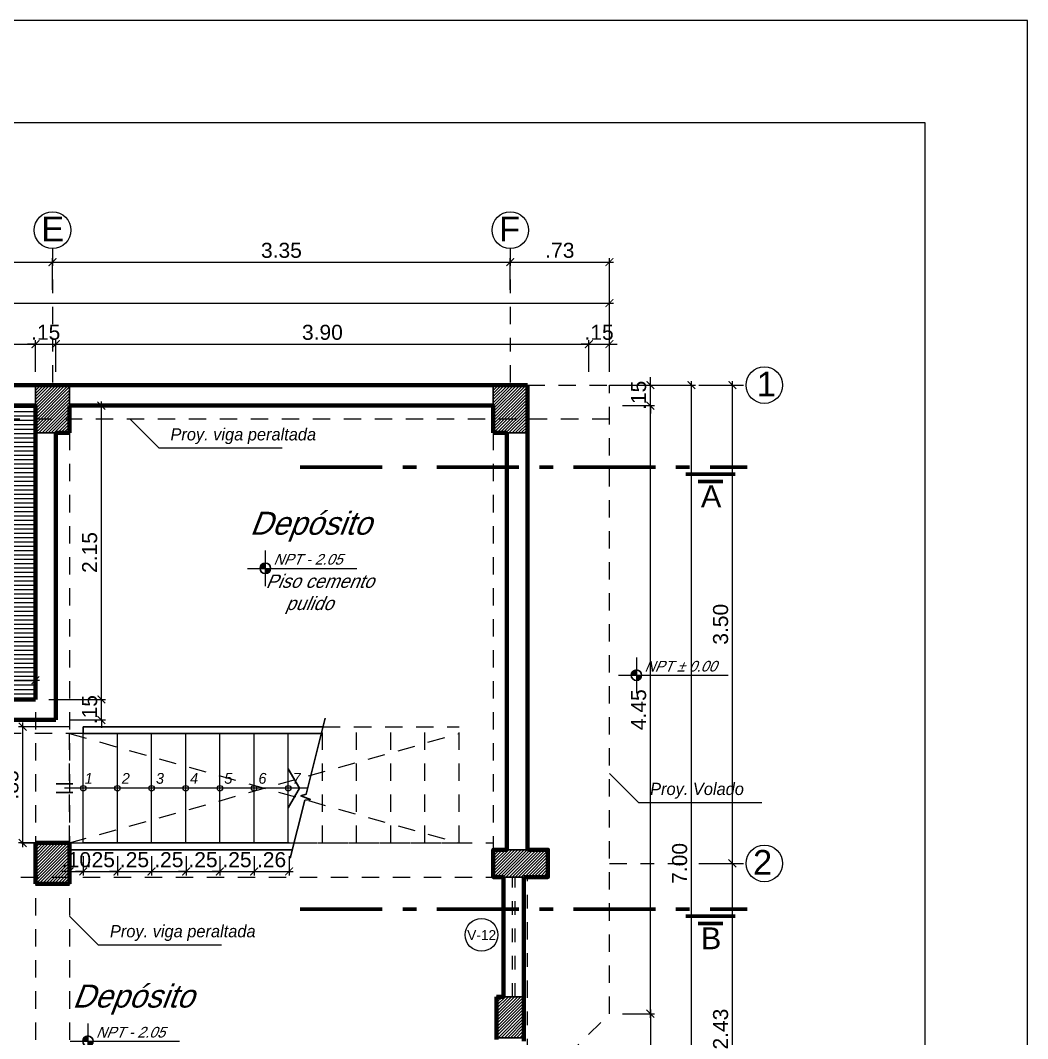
# Model space of a CAD drawing. Header units: millimetres. Extents: x 3790 to 7711, y 1449 to 3132.
# Drawn here: x 3888.19 to 3895.56, y 1483.18 to 1490.63 of the extents above; entities that cross this region are included whole.
import ezdxf

# ---------------------------------------------------------------- set-up
doc = ezdxf.new("R2010")
doc.units = ezdxf.units.MM
doc.header["$PDMODE"] = 3
for name, pattern in [('ACAD_ISO10W100', [18.5, 12, -3, 0.5, -3]), ('DASHDOTX2', [50.8, 25.4, -12.7, 0, -12.7]), ('HIDDEN', [9.525, 6.35, -3.175])]:
    doc.linetypes.add(name, pattern=pattern)
for name, color, linetype, lineweight in [('cotas', 7, 'Continuous', 5), ('EJES', 20, 'DASHDOTX2', 9), ('LINEA-DE-CORTE', 6, 'ACAD_ISO10W100', 60), ('PERSONA', 7, 'Continuous', 9), ('pluma 1', 1, 'Continuous', 9), ('pluma 2', 2, 'Continuous', 20), ('pluma 2.5', 30, 'Continuous', 25), ('pluma 3', 251, 'Continuous', 30), ('pluma 8', 98, 'Continuous', 80), ('proyecciones', 32, 'HIDDEN', 9), ('TEXTO', 7, 'Continuous', 9), ('TEXTURAS', 35, 'Continuous', 5)]:
    doc.layers.add(name, color=color, linetype=linetype, lineweight=lineweight)
doc.styles.add('nombreambiente', font='stylu.ttf', dxfattribs={"oblique": 20})
doc.styles.get("Standard").update_dxf_attribs({"font": 'arial.ttf'})
doc.styles.add('TIMES', font='arial.ttf', dxfattribs={"height": 0.11})
doc.dimstyles.new('julio', dxfattribs={"dimtxt": 0.11, "dimasz": 0.057, "dimexe": 0.03, "dimexo": 0.097, "dimgap": 0.0295, "dimtad": 1, "dimzin": 4, "dimdsep": 46, "dimtxsty": 'TIMES', "dimblk": 'ARCHTICK', "dimcen": 0, "dimdle": 0.03, "dimclrd": 256, "dimclre": 256, "dimclrt": 256, "dimadec": 0, "dimazin": 0, "dimtfac": 1, "dimtix": 1, "dimtmove": 2, "dimatfit": 2, "dimldrblk": 'ARCHTICK', "dimfxl": 1, "dimtolj": 1, "dimtzin": 0, "dimlwd": 5, "dimlwe": 5, "dimarcsym": 0})
pattern_1 = [(45, (34.439096, -57.590765), (-0.01122532015, 0.01122532015), [])]

# ---------------------------------------------------------------- blocks, each defined once
blk = doc.blocks.new('iiuyu')
at = {"layer": 'pluma 1', "ltscale": 0.3}
h = blk.add_hatch(color=256, dxfattribs=at)
h.paths.add_polyline_path([(1118.6362, 393.0279, 0.414214), (1118.5977, 392.9893), (1118.6362, 392.9893)])
h.paths.add_polyline_path([(1118.6747, 392.9893), (1118.6362, 392.9893), (1118.6362, 392.9508, 0.414214)])
for p, q in [((1118.6362, 393.1195), (1118.6362, 392.8592)), ((1118.506, 392.9893), (1119.307, 392.9893))]:
    blk.add_line(p, q, dxfattribs=at)
blk.add_circle((1118.6362, 392.9893), 0.0385, dxfattribs=at)
for start, end in [(0, 180), (180, 0)]:
    blk.add_arc((1118.6362, 392.9893), 0.0385, start, end, dxfattribs=at)
blk = doc.blocks.new('_ArchTick')
at = {"color": 0, "linetype": 'ByBlock', "lineweight": 40, "const_width": 0.15}
blk.add_lwpolyline([(-0.5, -0.5), (0.5, 0.5)], dxfattribs=at)
blk = doc.blocks.new('*D225')
at = {"layer": 'cotas', "lineweight": 5, "transparency": 16777216}
for p, q in [((3877.4726, 1488.5592), (3892.5326, 1488.5592)), ((3877.5026, 1488.0562), (3877.5026, 1488.5892)), ((3892.5026, 1488.0562), (3892.5026, 1488.5892))]:
    blk.add_line(p, q, dxfattribs=at)
at = {"layer": 'Defpoints', "color": 0, "transparency": 16777216}
for p in [(3892.5026, 1488.5592), (3877.5026, 1487.9592), (3892.5026, 1487.9592)]:
    blk.add_point(p, dxfattribs=at)
at = {"layer": 'cotas', "lineweight": 5, "transparency": 16777216, "xscale": 0.057, "yscale": 0.057, "zscale": 0.057, "rotation": 180}
blk.add_blockref('_ArchTick', (3877.5026, 1488.5592), dxfattribs=at)
at = {"layer": 'cotas', "lineweight": 5, "transparency": 16777216, "xscale": 0.057, "yscale": 0.057, "zscale": 0.057}
blk.add_blockref('_ArchTick', (3892.5026, 1488.5592), dxfattribs=at)
at = {"layer": 'cotas', "transparency": 16777216, "insert": (3885.0026, 1488.6449), "char_height": 0.11, "attachment_point": 5, "style": 'TIMES'}
blk.add_mtext('\\A1;15.00', dxfattribs=at)
blk = doc.blocks.new('*D150')
at = {"layer": 'cotas', "lineweight": 5, "transparency": 16777216}
for p, q in [((3886.3976, 1488.8592), (3888.4576, 1488.8592)), ((3886.4276, 1488.6562), (3886.4276, 1488.8892)), ((3888.4276, 1488.6562), (3888.4276, 1488.8892))]:
    blk.add_line(p, q, dxfattribs=at)
at = {"layer": 'Defpoints', "color": 0, "transparency": 16777216}
for p in [(3888.4276, 1488.8592), (3886.4276, 1488.5592), (3888.4276, 1488.5592)]:
    blk.add_point(p, dxfattribs=at)
at = {"layer": 'cotas', "lineweight": 5, "transparency": 16777216, "xscale": 0.057, "yscale": 0.057, "zscale": 0.057, "rotation": 180}
blk.add_blockref('_ArchTick', (3886.4276, 1488.8592), dxfattribs=at)
at = {"layer": 'cotas', "lineweight": 5, "transparency": 16777216, "xscale": 0.057, "yscale": 0.057, "zscale": 0.057}
blk.add_blockref('_ArchTick', (3888.4276, 1488.8592), dxfattribs=at)
at = {"layer": 'cotas', "transparency": 16777216, "insert": (3887.3078, 1488.95), "char_height": 0.11, "attachment_point": 5, "style": 'TIMES'}
blk.add_mtext('\\A1;2.00', dxfattribs=at)
blk = doc.blocks.new('*D151')
at = {"layer": 'cotas', "lineweight": 5, "transparency": 16777216}
for p, q in [((3888.3976, 1488.8592), (3891.8076, 1488.8592)), ((3888.4276, 1488.6562), (3888.4276, 1488.8892)), ((3891.7776, 1488.6562), (3891.7776, 1488.8892))]:
    blk.add_line(p, q, dxfattribs=at)
at = {"layer": 'Defpoints', "color": 0, "transparency": 16777216}
for p in [(3891.7776, 1488.8592), (3888.4276, 1488.5592), (3891.7776, 1488.5592)]:
    blk.add_point(p, dxfattribs=at)
at = {"layer": 'cotas', "lineweight": 5, "transparency": 16777216, "xscale": 0.057, "yscale": 0.057, "zscale": 0.057, "rotation": 180}
blk.add_blockref('_ArchTick', (3888.4276, 1488.8592), dxfattribs=at)
at = {"layer": 'cotas', "lineweight": 5, "transparency": 16777216, "xscale": 0.057, "yscale": 0.057, "zscale": 0.057}
blk.add_blockref('_ArchTick', (3891.7776, 1488.8592), dxfattribs=at)
at = {"layer": 'cotas', "transparency": 16777216, "insert": (3890.1026, 1488.9449), "char_height": 0.11, "attachment_point": 5, "style": 'TIMES'}
blk.add_mtext('\\A1;3.35', dxfattribs=at)
blk = doc.blocks.new('*D152')
at = {"layer": 'cotas', "lineweight": 5, "transparency": 16777216}
for p, q in [((3891.7476, 1488.8592), (3892.5326, 1488.8592)), ((3891.7776, 1488.6562), (3891.7776, 1488.8892)), ((3892.5026, 1488.0562), (3892.5026, 1488.8892))]:
    blk.add_line(p, q, dxfattribs=at)
at = {"layer": 'Defpoints', "color": 0, "transparency": 16777216}
for p in [(3892.5026, 1488.8592), (3891.7776, 1488.5592), (3892.5026, 1487.9592)]:
    blk.add_point(p, dxfattribs=at)
at = {"layer": 'cotas', "lineweight": 5, "transparency": 16777216, "xscale": 0.057, "yscale": 0.057, "zscale": 0.057, "rotation": 180}
blk.add_blockref('_ArchTick', (3891.7776, 1488.8592), dxfattribs=at)
at = {"layer": 'cotas', "lineweight": 5, "transparency": 16777216, "xscale": 0.057, "yscale": 0.057, "zscale": 0.057}
blk.add_blockref('_ArchTick', (3892.5026, 1488.8592), dxfattribs=at)
at = {"layer": 'cotas', "transparency": 16777216, "insert": (3892.1401, 1488.9449), "char_height": 0.11, "attachment_point": 5, "style": 'TIMES'}
blk.add_mtext('\\A1;.73', dxfattribs=at)
blk = doc.blocks.new('*D157')
at = {"layer": 'cotas', "lineweight": 5, "transparency": 16777216}
for p, q in [((3883.9226, 1488.2592), (3888.3326, 1488.2592)), ((3883.9526, 1488.0562), (3883.9526, 1488.2892)), ((3888.3026, 1488.0562), (3888.3026, 1488.2892))]:
    blk.add_line(p, q, dxfattribs=at)
at = {"layer": 'Defpoints', "color": 0, "transparency": 16777216}
for p in [(3888.3026, 1488.2592), (3883.9526, 1487.9592), (3888.3026, 1487.9592)]:
    blk.add_point(p, dxfattribs=at)
at = {"layer": 'cotas', "lineweight": 5, "transparency": 16777216, "xscale": 0.057, "yscale": 0.057, "zscale": 0.057, "rotation": 180}
blk.add_blockref('_ArchTick', (3883.9526, 1488.2592), dxfattribs=at)
at = {"layer": 'cotas', "lineweight": 5, "transparency": 16777216, "xscale": 0.057, "yscale": 0.057, "zscale": 0.057}
blk.add_blockref('_ArchTick', (3888.3026, 1488.2592), dxfattribs=at)
at = {"layer": 'cotas', "transparency": 16777216, "insert": (3886.1276, 1488.3449), "char_height": 0.11, "attachment_point": 5, "style": 'TIMES'}
blk.add_mtext('\\A1;4.35', dxfattribs=at)
blk = doc.blocks.new('*D158')
at = {"layer": 'cotas', "lineweight": 5, "transparency": 16777216}
for p, q in [((3888.3026, 1488.2592), (3888.2456, 1488.2592)), ((3888.3026, 1488.0562), (3888.3026, 1488.2892)), ((3888.3026, 1488.2592), (3888.4526, 1488.2592)), ((3888.4526, 1488.0562), (3888.4526, 1488.2892)), ((3888.4526, 1488.2592), (3888.5096, 1488.2592))]:
    blk.add_line(p, q, dxfattribs=at)
at = {"layer": 'Defpoints', "color": 0, "transparency": 16777216}
for p in [(3888.4526, 1488.2592), (3888.3026, 1487.9592), (3888.4526, 1487.9592)]:
    blk.add_point(p, dxfattribs=at)
at = {"layer": 'cotas', "lineweight": 5, "transparency": 16777216, "xscale": 0.057, "yscale": 0.057, "zscale": 0.057}
blk.add_blockref('_ArchTick', (3888.3026, 1488.2592), dxfattribs=at)
at = {"layer": 'cotas', "lineweight": 5, "transparency": 16777216, "xscale": 0.057, "yscale": 0.057, "zscale": 0.057, "rotation": 180}
blk.add_blockref('_ArchTick', (3888.4526, 1488.2592), dxfattribs=at)
at = {"layer": 'cotas', "transparency": 16777216, "insert": (3888.3776, 1488.3449), "char_height": 0.11, "attachment_point": 5, "style": 'TIMES'}
blk.add_mtext('\\A1;.15', dxfattribs=at)
blk = doc.blocks.new('*D159')
at = {"layer": 'cotas', "lineweight": 5, "transparency": 16777216}
for p, q in [((3888.4226, 1488.2592), (3892.3826, 1488.2592)), ((3888.4526, 1488.0562), (3888.4526, 1488.2892)), ((3892.3526, 1488.0562), (3892.3526, 1488.2892))]:
    blk.add_line(p, q, dxfattribs=at)
at = {"layer": 'Defpoints', "color": 0, "transparency": 16777216}
for p in [(3892.3526, 1488.2592), (3888.4526, 1487.9592), (3892.3526, 1487.9592)]:
    blk.add_point(p, dxfattribs=at)
at = {"layer": 'cotas', "lineweight": 5, "transparency": 16777216, "xscale": 0.057, "yscale": 0.057, "zscale": 0.057, "rotation": 180}
blk.add_blockref('_ArchTick', (3888.4526, 1488.2592), dxfattribs=at)
at = {"layer": 'cotas', "lineweight": 5, "transparency": 16777216, "xscale": 0.057, "yscale": 0.057, "zscale": 0.057}
blk.add_blockref('_ArchTick', (3892.3526, 1488.2592), dxfattribs=at)
at = {"layer": 'cotas', "transparency": 16777216, "insert": (3890.4026, 1488.3449), "char_height": 0.11, "attachment_point": 5, "style": 'TIMES'}
blk.add_mtext('\\A1;3.90', dxfattribs=at)
blk = doc.blocks.new('*D180')
at = {"layer": 'cotas', "lineweight": 5, "transparency": 16777216}
for p, q in [((3893.1996, 1484.4592), (3893.4326, 1484.4592)), ((3893.4026, 1482.0042), (3893.4026, 1484.4892)), ((3893.1996, 1482.0342), (3893.4326, 1482.0342))]:
    blk.add_line(p, q, dxfattribs=at)
at = {"layer": 'Defpoints', "color": 0, "transparency": 16777216}
for p in [(3893.1026, 1484.4592), (3893.4026, 1484.4592), (3893.1026, 1482.0342)]:
    blk.add_point(p, dxfattribs=at)
at = {"layer": 'cotas', "lineweight": 5, "transparency": 16777216, "xscale": 0.057, "yscale": 0.057, "zscale": 0.057}
for p, rotation in [((3893.4026, 1484.4592), 90), ((3893.4026, 1482.0342), 270)]:
    blk.add_blockref('_ArchTick', p, dxfattribs=dict(at, rotation=rotation))
at = {"layer": 'cotas', "transparency": 16777216, "insert": (3893.3169, 1483.2467), "char_height": 0.11, "attachment_point": 5, "rotation": 90, "style": 'TIMES'}
blk.add_mtext('\\A1;2.43', dxfattribs=at)
blk = doc.blocks.new('*D181')
at = {"layer": 'cotas', "lineweight": 5, "transparency": 16777216}
for p, q in [((3893.1996, 1487.9592), (3893.4326, 1487.9592)), ((3893.4026, 1484.4292), (3893.4026, 1487.9892)), ((3893.1996, 1484.4592), (3893.4326, 1484.4592))]:
    blk.add_line(p, q, dxfattribs=at)
at = {"layer": 'Defpoints', "color": 0, "transparency": 16777216}
for p in [(3893.1026, 1487.9592), (3893.4026, 1487.9592), (3893.1026, 1484.4592)]:
    blk.add_point(p, dxfattribs=at)
at = {"layer": 'cotas', "lineweight": 5, "transparency": 16777216, "xscale": 0.057, "yscale": 0.057, "zscale": 0.057}
for p, rotation in [((3893.4026, 1487.9592), 90), ((3893.4026, 1484.4592), 270)]:
    blk.add_blockref('_ArchTick', p, dxfattribs=dict(at, rotation=rotation))
at = {"layer": 'cotas', "transparency": 16777216, "insert": (3893.3169, 1486.2092), "char_height": 0.11, "attachment_point": 5, "rotation": 90, "style": 'TIMES'}
blk.add_mtext('\\A1;3.50', dxfattribs=at)
blk = doc.blocks.new('*D182')
at = {"layer": 'cotas', "lineweight": 5, "transparency": 16777216}
for p, q in [((3892.5996, 1487.9592), (3893.1326, 1487.9592)), ((3893.1026, 1480.9292), (3893.1026, 1487.9892)), ((3892.5996, 1480.9592), (3893.1326, 1480.9592))]:
    blk.add_line(p, q, dxfattribs=at)
at = {"layer": 'Defpoints', "color": 0, "transparency": 16777216}
for p in [(3892.5026, 1487.9592), (3893.1026, 1487.9592), (3892.5026, 1480.9592)]:
    blk.add_point(p, dxfattribs=at)
at = {"layer": 'cotas', "lineweight": 5, "transparency": 16777216, "xscale": 0.057, "yscale": 0.057, "zscale": 0.057}
for p, rotation in [((3893.1026, 1487.9592), 90), ((3893.1026, 1480.9592), 270)]:
    blk.add_blockref('_ArchTick', p, dxfattribs=dict(at, rotation=rotation))
at = {"layer": 'cotas', "transparency": 16777216, "insert": (3893.0169, 1484.4592), "char_height": 0.11, "attachment_point": 5, "rotation": 90, "style": 'TIMES'}
blk.add_mtext('\\A1;7.00', dxfattribs=at)
blk = doc.blocks.new('*D183')
at = {"layer": 'cotas', "lineweight": 5, "transparency": 16777216}
for p, q in [((3892.5996, 1487.8092), (3892.8326, 1487.8092)), ((3892.8026, 1483.3292), (3892.8026, 1487.8392)), ((3892.5996, 1483.3592), (3892.8326, 1483.3592))]:
    blk.add_line(p, q, dxfattribs=at)
at = {"layer": 'Defpoints', "color": 0, "transparency": 16777216}
for p in [(3892.5026, 1487.8092), (3892.8026, 1487.8092), (3892.5026, 1483.3592)]:
    blk.add_point(p, dxfattribs=at)
at = {"layer": 'cotas', "lineweight": 5, "transparency": 16777216, "xscale": 0.057, "yscale": 0.057, "zscale": 0.057}
for p, rotation in [((3892.8026, 1487.8092), 90), ((3892.8026, 1483.3592), 270)]:
    blk.add_blockref('_ArchTick', p, dxfattribs=dict(at, rotation=rotation))
at = {"layer": 'cotas', "transparency": 16777216, "insert": (3892.7171, 1485.5842), "char_height": 0.11, "attachment_point": 5, "rotation": 90, "style": 'TIMES'}
blk.add_mtext('\\A1;4.45', dxfattribs=at)
blk = doc.blocks.new('*D232')
at = {"layer": 'cotas', "lineweight": 5, "transparency": 16777216}
for p, q in [((3892.5996, 1487.9592), (3892.8326, 1487.9592)), ((3892.8026, 1487.9592), (3892.8026, 1488.0162)), ((3892.8026, 1487.8092), (3892.8026, 1487.9592)), ((3892.5996, 1487.8092), (3892.8326, 1487.8092)), ((3892.8026, 1487.8092), (3892.8026, 1487.7522))]:
    blk.add_line(p, q, dxfattribs=at)
at = {"layer": 'Defpoints', "color": 0, "transparency": 16777216}
for p in [(3892.5026, 1487.9592), (3892.8026, 1487.9592), (3892.5026, 1487.8092)]:
    blk.add_point(p, dxfattribs=at)
at = {"layer": 'cotas', "lineweight": 5, "transparency": 16777216, "xscale": 0.057, "yscale": 0.057, "zscale": 0.057}
for p, rotation in [((3892.8026, 1487.9592), 270), ((3892.8026, 1487.8092), 90)]:
    blk.add_blockref('_ArchTick', p, dxfattribs=dict(at, rotation=rotation))
at = {"layer": 'cotas', "transparency": 16777216, "insert": (3892.7169, 1487.8842), "char_height": 0.11, "attachment_point": 5, "rotation": 90, "style": 'TIMES'}
blk.add_mtext('\\A1;.15', dxfattribs=at)
blk = doc.blocks.new('*D185')
at = {"layer": 'cotas', "lineweight": 5, "transparency": 16777216}
for p, q in [((3892.5996, 1483.3592), (3892.8326, 1483.3592)), ((3892.8026, 1483.3892), (3892.8026, 1480.9292)), ((3892.5996, 1480.9592), (3892.8326, 1480.9592))]:
    blk.add_line(p, q, dxfattribs=at)
at = {"layer": 'Defpoints', "color": 0, "transparency": 16777216}
for p in [(3892.5026, 1483.3592), (3892.5026, 1480.9592), (3892.8026, 1480.9592)]:
    blk.add_point(p, dxfattribs=at)
at = {"layer": 'cotas', "lineweight": 5, "transparency": 16777216, "xscale": 0.057, "yscale": 0.057, "zscale": 0.057}
for p, rotation in [((3892.8026, 1483.3592), 90), ((3892.8026, 1480.9592), 270)]:
    blk.add_blockref('_ArchTick', p, dxfattribs=dict(at, rotation=rotation))
at = {"layer": 'cotas', "transparency": 16777216, "insert": (3892.7169, 1482.1592), "char_height": 0.11, "attachment_point": 5, "rotation": 90, "style": 'TIMES'}
blk.add_mtext('\\A1;2.40', dxfattribs=at)
blk = doc.blocks.new('*D140')
at = {"layer": 'cotas', "lineweight": 5, "transparency": 16777216}
for p, q in [((3892.3526, 1488.2592), (3892.2956, 1488.2592)), ((3892.3526, 1488.0562), (3892.3526, 1488.2892)), ((3892.3526, 1488.2592), (3892.5026, 1488.2592)), ((3892.5026, 1488.0562), (3892.5026, 1488.2892)), ((3892.5026, 1488.2592), (3892.5596, 1488.2592))]:
    blk.add_line(p, q, dxfattribs=at)
at = {"layer": 'Defpoints', "color": 0, "transparency": 16777216}
for p in [(3892.5026, 1488.2592), (3892.3526, 1487.9592), (3892.5026, 1487.9592)]:
    blk.add_point(p, dxfattribs=at)
at = {"layer": 'cotas', "lineweight": 5, "transparency": 16777216, "xscale": 0.057, "yscale": 0.057, "zscale": 0.057}
blk.add_blockref('_ArchTick', (3892.3526, 1488.2592), dxfattribs=at)
at = {"layer": 'cotas', "lineweight": 5, "transparency": 16777216, "xscale": 0.057, "yscale": 0.057, "zscale": 0.057, "rotation": 180}
blk.add_blockref('_ArchTick', (3892.5026, 1488.2592), dxfattribs=at)
at = {"layer": 'cotas', "transparency": 16777216, "insert": (3892.4276, 1488.3449), "char_height": 0.11, "attachment_point": 5, "style": 'TIMES'}
blk.add_mtext('\\A1;.15', dxfattribs=at)
blk = doc.blocks.new('*D200')
at = {"layer": 'cotas', "lineweight": 5, "transparency": 16777216}
for p, q in [((3887.6726, 1485.7997), (3888.3326, 1485.7997)), ((3887.7026, 1485.7562), (3887.7026, 1485.8297)), ((3888.3026, 1485.7562), (3888.3026, 1485.8297))]:
    blk.add_line(p, q, dxfattribs=at)
at = {"layer": 'Defpoints', "color": 0, "transparency": 16777216}
for p in [(3888.3026, 1485.7997), (3887.7026, 1485.6592), (3888.3026, 1485.6592)]:
    blk.add_point(p, dxfattribs=at)
at = {"layer": 'cotas', "lineweight": 5, "transparency": 16777216, "xscale": 0.057, "yscale": 0.057, "zscale": 0.057, "rotation": 180}
blk.add_blockref('_ArchTick', (3887.7026, 1485.7997), dxfattribs=at)
at = {"layer": 'cotas', "lineweight": 5, "transparency": 16777216, "xscale": 0.057, "yscale": 0.057, "zscale": 0.057}
blk.add_blockref('_ArchTick', (3888.3026, 1485.7997), dxfattribs=at)
at = {"layer": 'cotas', "transparency": 16777216, "insert": (3888.0026, 1485.8854), "char_height": 0.11, "attachment_point": 5, "style": 'TIMES'}
blk.add_mtext('\\A1;.60', dxfattribs=at)
blk = doc.blocks.new('*D201')
at = {"layer": 'cotas', "lineweight": 5, "transparency": 16777216}
for p, q in [((3888.7854, 1485.6592), (3888.7854, 1485.7162)), ((3888.3996, 1485.6592), (3888.8154, 1485.6592)), ((3888.7854, 1485.5092), (3888.7854, 1485.6592)), ((3888.5496, 1485.5092), (3888.8154, 1485.5092)), ((3888.7854, 1485.5092), (3888.7854, 1485.4522))]:
    blk.add_line(p, q, dxfattribs=at)
at = {"layer": 'Defpoints', "color": 0, "transparency": 16777216}
for p in [(3888.3026, 1485.6592), (3888.7854, 1485.6592), (3888.4526, 1485.5092)]:
    blk.add_point(p, dxfattribs=at)
at = {"layer": 'cotas', "lineweight": 5, "transparency": 16777216, "xscale": 0.057, "yscale": 0.057, "zscale": 0.057}
for p, rotation in [((3888.7854, 1485.6592), 270), ((3888.7854, 1485.5092), 90)]:
    blk.add_blockref('_ArchTick', p, dxfattribs=dict(at, rotation=rotation))
at = {"layer": 'cotas', "transparency": 16777216, "insert": (3888.6997, 1485.5842), "char_height": 0.11, "attachment_point": 5, "rotation": 90, "style": 'TIMES'}
blk.add_mtext('\\A1;.15', dxfattribs=at)
blk = doc.blocks.new('*D202')
at = {"layer": 'cotas', "lineweight": 5, "transparency": 16777216}
for p, q in [((3888.6496, 1487.8092), (3888.8154, 1487.8092)), ((3888.7854, 1485.6292), (3888.7854, 1487.8392)), ((3888.3996, 1485.6592), (3888.8154, 1485.6592))]:
    blk.add_line(p, q, dxfattribs=at)
at = {"layer": 'Defpoints', "color": 0, "transparency": 16777216}
for p in [(3888.5526, 1487.8092), (3888.7854, 1487.8092), (3888.3026, 1485.6592)]:
    blk.add_point(p, dxfattribs=at)
at = {"layer": 'cotas', "lineweight": 5, "transparency": 16777216, "xscale": 0.057, "yscale": 0.057, "zscale": 0.057}
for p, rotation in [((3888.7854, 1487.8092), 90), ((3888.7854, 1485.6592), 270)]:
    blk.add_blockref('_ArchTick', p, dxfattribs=dict(at, rotation=rotation))
at = {"layer": 'cotas', "transparency": 16777216, "insert": (3888.6997, 1486.7342), "char_height": 0.11, "attachment_point": 5, "rotation": 90, "style": 'TIMES'}
blk.add_mtext('\\A1;2.15', dxfattribs=at)
blk = doc.blocks.new('*D203')
at = {"layer": 'cotas', "lineweight": 5, "transparency": 16777216}
for p, q in [((3888.5526, 1484.5122), (3888.5526, 1484.3703)), ((3888.6526, 1484.5122), (3888.6526, 1484.3703)), ((3888.5526, 1484.4003), (3888.4956, 1484.4003)), ((3888.5526, 1484.4003), (3888.6526, 1484.4003)), ((3888.6526, 1484.4003), (3888.7096, 1484.4003))]:
    blk.add_line(p, q, dxfattribs=at)
at = {"layer": 'Defpoints', "color": 0, "transparency": 16777216}
for p in [(3888.5526, 1484.6092), (3888.6526, 1484.6092), (3888.6526, 1484.4003)]:
    blk.add_point(p, dxfattribs=at)
at = {"layer": 'cotas', "lineweight": 5, "transparency": 16777216, "xscale": 0.057, "yscale": 0.057, "zscale": 0.057}
blk.add_blockref('_ArchTick', (3888.5526, 1484.4003), dxfattribs=at)
at = {"layer": 'cotas', "lineweight": 5, "transparency": 16777216, "xscale": 0.057, "yscale": 0.057, "zscale": 0.057, "rotation": 180}
blk.add_blockref('_ArchTick', (3888.6526, 1484.4003), dxfattribs=at)
at = {"layer": 'cotas', "transparency": 16777216, "insert": (3888.6026, 1484.486), "char_height": 0.11, "attachment_point": 5, "style": 'TIMES'}
blk.add_mtext('\\A1;.10', dxfattribs=at)
blk = doc.blocks.new('*D204')
at = {"layer": 'cotas', "lineweight": 5, "transparency": 16777216}
for p, q in [((3888.6526, 1484.5122), (3888.6526, 1484.3703)), ((3888.9026, 1484.5122), (3888.9026, 1484.3703)), ((3888.6526, 1484.4003), (3888.5956, 1484.4003)), ((3888.6526, 1484.4003), (3888.9026, 1484.4003)), ((3888.9026, 1484.4003), (3888.9596, 1484.4003))]:
    blk.add_line(p, q, dxfattribs=at)
at = {"layer": 'Defpoints', "color": 0, "transparency": 16777216}
for p in [(3888.6526, 1484.6092), (3888.9026, 1484.6092), (3888.9026, 1484.4003)]:
    blk.add_point(p, dxfattribs=at)
at = {"layer": 'cotas', "lineweight": 5, "transparency": 16777216, "xscale": 0.057, "yscale": 0.057, "zscale": 0.057}
blk.add_blockref('_ArchTick', (3888.6526, 1484.4003), dxfattribs=at)
at = {"layer": 'cotas', "lineweight": 5, "transparency": 16777216, "xscale": 0.057, "yscale": 0.057, "zscale": 0.057, "rotation": 180}
blk.add_blockref('_ArchTick', (3888.9026, 1484.4003), dxfattribs=at)
at = {"layer": 'cotas', "transparency": 16777216, "insert": (3888.7776, 1484.486), "char_height": 0.11, "attachment_point": 5, "style": 'TIMES'}
blk.add_mtext('\\A1;.25', dxfattribs=at)
blk = doc.blocks.new('*D205')
at = {"layer": 'cotas', "lineweight": 5, "transparency": 16777216}
for p, q in [((3888.9026, 1484.5122), (3888.9026, 1484.3703)), ((3889.1526, 1484.5122), (3889.1526, 1484.3703)), ((3888.9026, 1484.4003), (3888.8456, 1484.4003)), ((3888.9026, 1484.4003), (3889.1526, 1484.4003)), ((3889.1526, 1484.4003), (3889.2096, 1484.4003))]:
    blk.add_line(p, q, dxfattribs=at)
at = {"layer": 'Defpoints', "color": 0, "transparency": 16777216}
for p in [(3888.9026, 1484.6092), (3889.1526, 1484.6092), (3889.1526, 1484.4003)]:
    blk.add_point(p, dxfattribs=at)
at = {"layer": 'cotas', "lineweight": 5, "transparency": 16777216, "xscale": 0.057, "yscale": 0.057, "zscale": 0.057}
blk.add_blockref('_ArchTick', (3888.9026, 1484.4003), dxfattribs=at)
at = {"layer": 'cotas', "lineweight": 5, "transparency": 16777216, "xscale": 0.057, "yscale": 0.057, "zscale": 0.057, "rotation": 180}
blk.add_blockref('_ArchTick', (3889.1526, 1484.4003), dxfattribs=at)
at = {"layer": 'cotas', "transparency": 16777216, "insert": (3889.0276, 1484.486), "char_height": 0.11, "attachment_point": 5, "style": 'TIMES'}
blk.add_mtext('\\A1;.25', dxfattribs=at)
blk = doc.blocks.new('*D206')
at = {"layer": 'cotas', "lineweight": 5, "transparency": 16777216}
for p, q in [((3889.1526, 1484.5122), (3889.1526, 1484.3703)), ((3889.4055, 1484.5122), (3889.4055, 1484.3703)), ((3889.1226, 1484.4003), (3889.4355, 1484.4003))]:
    blk.add_line(p, q, dxfattribs=at)
at = {"layer": 'Defpoints', "color": 0, "transparency": 16777216}
for p in [(3889.1526, 1484.6092), (3889.4055, 1484.6092), (3889.4055, 1484.4003)]:
    blk.add_point(p, dxfattribs=at)
at = {"layer": 'cotas', "lineweight": 5, "transparency": 16777216, "xscale": 0.057, "yscale": 0.057, "zscale": 0.057, "rotation": 180}
blk.add_blockref('_ArchTick', (3889.1526, 1484.4003), dxfattribs=at)
at = {"layer": 'cotas', "lineweight": 5, "transparency": 16777216, "xscale": 0.057, "yscale": 0.057, "zscale": 0.057}
blk.add_blockref('_ArchTick', (3889.4055, 1484.4003), dxfattribs=at)
at = {"layer": 'cotas', "transparency": 16777216, "insert": (3889.279, 1484.486), "char_height": 0.11, "attachment_point": 5, "style": 'TIMES'}
blk.add_mtext('\\A1;.25', dxfattribs=at)
blk = doc.blocks.new('*D207')
at = {"layer": 'cotas', "lineweight": 5, "transparency": 16777216}
for p, q in [((3889.4055, 1484.5122), (3889.4055, 1484.3703)), ((3889.6526, 1484.5122), (3889.6526, 1484.3703)), ((3889.4055, 1484.4003), (3889.3485, 1484.4003)), ((3889.4055, 1484.4003), (3889.6526, 1484.4003)), ((3889.6526, 1484.4003), (3889.7096, 1484.4003))]:
    blk.add_line(p, q, dxfattribs=at)
at = {"layer": 'Defpoints', "color": 0, "transparency": 16777216}
for p in [(3889.4055, 1484.6092), (3889.6526, 1484.6092), (3889.6526, 1484.4003)]:
    blk.add_point(p, dxfattribs=at)
at = {"layer": 'cotas', "lineweight": 5, "transparency": 16777216, "xscale": 0.057, "yscale": 0.057, "zscale": 0.057}
blk.add_blockref('_ArchTick', (3889.4055, 1484.4003), dxfattribs=at)
at = {"layer": 'cotas', "lineweight": 5, "transparency": 16777216, "xscale": 0.057, "yscale": 0.057, "zscale": 0.057, "rotation": 180}
blk.add_blockref('_ArchTick', (3889.6526, 1484.4003), dxfattribs=at)
at = {"layer": 'cotas', "transparency": 16777216, "insert": (3889.529, 1484.486), "char_height": 0.11, "attachment_point": 5, "style": 'TIMES'}
blk.add_mtext('\\A1;.25', dxfattribs=at)
blk = doc.blocks.new('*D211')
at = {"layer": 'cotas', "lineweight": 5, "transparency": 16777216}
for p, q in [((3889.6526, 1484.5122), (3889.6526, 1484.3703)), ((3889.9026, 1484.5122), (3889.9026, 1484.3703)), ((3889.6526, 1484.4003), (3889.5956, 1484.4003)), ((3889.6526, 1484.4003), (3889.9026, 1484.4003)), ((3889.9026, 1484.4003), (3889.9596, 1484.4003))]:
    blk.add_line(p, q, dxfattribs=at)
at = {"layer": 'Defpoints', "color": 0, "transparency": 16777216}
for p in [(3889.6526, 1484.6092), (3889.9026, 1484.6092), (3889.9026, 1484.4003)]:
    blk.add_point(p, dxfattribs=at)
at = {"layer": 'cotas', "lineweight": 5, "transparency": 16777216, "xscale": 0.057, "yscale": 0.057, "zscale": 0.057}
blk.add_blockref('_ArchTick', (3889.6526, 1484.4003), dxfattribs=at)
at = {"layer": 'cotas', "lineweight": 5, "transparency": 16777216, "xscale": 0.057, "yscale": 0.057, "zscale": 0.057, "rotation": 180}
blk.add_blockref('_ArchTick', (3889.9026, 1484.4003), dxfattribs=at)
at = {"layer": 'cotas', "transparency": 16777216, "insert": (3889.7776, 1484.486), "char_height": 0.11, "attachment_point": 5, "style": 'TIMES'}
blk.add_mtext('\\A1;.25', dxfattribs=at)
blk = doc.blocks.new('*D212')
at = {"layer": 'cotas', "lineweight": 5, "transparency": 16777216}
for p, q in [((3889.9026, 1484.5122), (3889.9026, 1484.3703)), ((3890.1584, 1484.5122), (3890.1584, 1484.3703)), ((3889.8726, 1484.4003), (3890.1884, 1484.4003))]:
    blk.add_line(p, q, dxfattribs=at)
at = {"layer": 'Defpoints', "color": 0, "transparency": 16777216}
for p in [(3889.9026, 1484.6092), (3890.1584, 1484.6092), (3890.1584, 1484.4003)]:
    blk.add_point(p, dxfattribs=at)
at = {"layer": 'cotas', "lineweight": 5, "transparency": 16777216, "xscale": 0.057, "yscale": 0.057, "zscale": 0.057, "rotation": 180}
blk.add_blockref('_ArchTick', (3889.9026, 1484.4003), dxfattribs=at)
at = {"layer": 'cotas', "lineweight": 5, "transparency": 16777216, "xscale": 0.057, "yscale": 0.057, "zscale": 0.057}
blk.add_blockref('_ArchTick', (3890.1584, 1484.4003), dxfattribs=at)
at = {"layer": 'cotas', "transparency": 16777216, "insert": (3890.0305, 1484.486), "char_height": 0.11, "attachment_point": 5, "style": 'TIMES'}
blk.add_mtext('\\A1;.26', dxfattribs=at)
blk = doc.blocks.new('*D218')
at = {"layer": 'cotas', "lineweight": 5, "transparency": 16777216}
for p, q in [((3888.2089, 1485.4892), (3888.2089, 1484.5792)), ((3888.5556, 1485.4592), (3888.1789, 1485.4592)), ((3888.4556, 1484.6092), (3888.1789, 1484.6092))]:
    blk.add_line(p, q, dxfattribs=at)
at = {"layer": 'Defpoints', "color": 0, "transparency": 16777216}
for p in [(3888.6526, 1485.4592), (3888.2089, 1484.6092), (3888.5526, 1484.6092)]:
    blk.add_point(p, dxfattribs=at)
at = {"layer": 'cotas', "lineweight": 5, "transparency": 16777216, "xscale": 0.057, "yscale": 0.057, "zscale": 0.057}
for p, rotation in [((3888.2089, 1485.4592), 90), ((3888.2089, 1484.6092), 270)]:
    blk.add_blockref('_ArchTick', p, dxfattribs=dict(at, rotation=rotation))
at = {"layer": 'cotas', "transparency": 16777216, "insert": (3888.1233, 1485.0342), "char_height": 0.11, "attachment_point": 5, "rotation": 90, "style": 'TIMES'}
blk.add_mtext('\\A1;.85', dxfattribs=at)

msp = doc.modelspace()

# ---------------------------------------------------------------- hatches: boundary and pattern name
at = {"layer": 'TEXTURAS'}
h = msp.add_hatch(dxfattribs=at)
h.set_pattern_fill('LINE', color=256, scale=0.005, angle=45)
h.set_pattern_definition(pattern_1)
h.paths.add_polyline_path([(3888.5526, 1487.8092), (3888.5526, 1487.9592), (3888.3026, 1487.9592), (3888.3026, 1487.6092), (3888.5526, 1487.6092)])
h = msp.add_hatch(dxfattribs=at)
h.set_pattern_fill('LINE', color=256, scale=0.005, angle=45)
h.set_pattern_definition([(45, (37.789096, -57.590765), (-0.01122532015, 0.01122532015), [])])
h.paths.add_polyline_path([(3891.9026, 1487.8092), (3891.9026, 1487.9592), (3891.6526, 1487.9592), (3891.6526, 1487.6092), (3891.9026, 1487.6092)])
h = msp.add_hatch(dxfattribs=at)
h.set_pattern_fill('LINE', color=256, scale=0.01)
h.set_pattern_definition([(0, (23.639096, -46.807674), (0, 0.03175), [])])
h.paths.add_polyline_path([(3888.3026, 1487.6092), (3888.3026, 1487.8092), (3887.7776, 1487.8092), (3887.7776, 1485.6592), (3888.3026, 1485.6592)])
h = msp.add_hatch(dxfattribs=at)
h.set_pattern_fill('LINE', color=256, scale=0.005, angle=45)
h.set_pattern_definition(pattern_1)
h.paths.add_polyline_path([(3888.5526, 1484.6092), (3888.3026, 1484.6092), (3888.3026, 1484.3092), (3888.5526, 1484.3092)])
h = msp.add_hatch(dxfattribs=at)
h.set_pattern_fill('LINE', color=256, scale=0.005, angle=45)
h.set_pattern_definition([(45, (37.789096, -57.540765), (-0.01122532015, 0.01122532015), [])])
h.paths.add_polyline_path([(3892.0526, 1484.3592), (3892.0526, 1484.5592), (3891.6526, 1484.5592), (3891.6526, 1484.3592)])
h = msp.add_hatch(dxfattribs=at)
h.set_pattern_fill('LINE', color=256, scale=0.005, angle=45)
h.set_pattern_definition([(45, (23.614096, -57.590765), (-0.01122532015, 0.01122532015), [])])
h.paths.add_polyline_path([(3891.8776, 1483.4835), (3891.6776, 1483.4835), (3891.6776, 1483.1956), (3891.6776, 1483.1835), (3891.8776, 1483.1835)])

# ---------------------------------------------------------------- linework, layer by layer
at = {"layer": 'cotas'}
for points in [[(3853.5634, 1460.9283), (3895.5634, 1460.9283), (3895.5634, 1490.6283), (3853.5634, 1490.6283)], [(3854.3134, 1461.6783), (3894.8134, 1461.6783), (3894.8134, 1489.8783), (3854.3134, 1489.8783)]]:
    msp.add_lwpolyline(points, close=True, dxfattribs=at)
at = {"layer": 'EJES', "ltscale": 0.005}
for p, q in [((3888.4276, 1488.9592), (3888.4276, 1487.9592)), ((3891.7776, 1488.9592), (3891.7776, 1487.9592)), ((3892.5026, 1487.9592), (3893.5026, 1487.9592)), ((3892.5026, 1484.4592), (3893.5026, 1484.4592)), ((3891.9026, 1480.0592), (3891.9026, 1484.3592))]:
    msp.add_line(p, q, dxfattribs=at)
at = {"layer": 'LINEA-DE-CORTE', "ltscale": 0.05}
for p, q in [((3890.2401, 1487.3587), (3893.5118, 1487.3587)), ((3893.4221, 1487.3069), (3893.0633, 1487.3069)), ((3893.3324, 1487.2551), (3893.153, 1487.2551)), ((3890.2401, 1484.1243), (3893.5118, 1484.1243)), ((3893.4221, 1484.0725), (3893.0633, 1484.0725)), ((3893.3324, 1484.0207), (3893.153, 1484.0207))]:
    msp.add_line(p, q, dxfattribs=at)
at = {"layer": 'pluma 1'}
msp.add_line((3890.2948, 1485.0092), (3888.5161, 1485.0092), dxfattribs=at)
for centre, radius in [((3888.4276, 1489.0931), 0.1339), ((3891.7776, 1489.0931), 0.1339), ((3893.6365, 1487.9592), 0.1339), ((3888.6526, 1485.0092), 0.02), ((3888.9026, 1485.0092), 0.02), ((3889.1526, 1485.0092), 0.02), ((3889.4026, 1485.0092), 0.02), ((3889.6526, 1485.0092), 0.02), ((3889.9026, 1485.0092), 0.02), ((3890.1526, 1485.0092), 0.02), ((3893.6365, 1484.4592), 0.1339), ((3891.5671, 1483.9364), 0.12)]:
    msp.add_circle(centre, radius, dxfattribs=at)
at = {"layer": 'pluma 2'}
for p, q in [((3888.6526, 1484.6092), (3888.6526, 1485.4092)), ((3888.9026, 1484.6092), (3888.9026, 1485.4092)), ((3889.1526, 1484.6092), (3889.1526, 1485.4092)), ((3889.4026, 1484.6092), (3889.4026, 1485.4092)), ((3889.6526, 1484.6092), (3889.6526, 1485.4092)), ((3889.9026, 1484.6092), (3889.9026, 1485.4092)), ((3890.1526, 1484.6092), (3890.1526, 1485.4092))]:
    msp.add_line(p, q, dxfattribs=at)
at = {"layer": 'pluma 2.5'}
for p, q in [((3888.6526, 1485.4592), (3890.4067, 1485.4592)), ((3888.6526, 1485.4092), (3888.6526, 1485.4592)), ((3888.6526, 1485.4092), (3890.3942, 1485.4092)), ((3890.1526, 1485.1521), (3890.235, 1485.0092)), ((3888.577, 1485.0411), (3888.4553, 1485.0411)), ((3888.577, 1484.9774), (3888.4553, 1484.9774)), ((3890.1526, 1484.8664), (3890.235, 1485.0092)), ((3888.6526, 1484.6092), (3890.1584, 1484.6092)), ((3888.5526, 1484.5592), (3890.1834, 1484.5592))]:
    msp.add_line(p, q, dxfattribs=at)
for points in [[(3888.5526, 1487.6092), (3888.3026, 1487.6092), (3888.3026, 1487.9592), (3888.5526, 1487.9592)], [(3891.9026, 1487.6092), (3891.6526, 1487.6092), (3891.6526, 1487.9592), (3891.9026, 1487.9592)], [(3888.3026, 1484.3092), (3888.5526, 1484.3092), (3888.5526, 1484.6092), (3888.3026, 1484.6092)], [(3891.6526, 1484.3592), (3892.0526, 1484.3592), (3892.0526, 1484.5592), (3891.6526, 1484.5592)], [(3891.6776, 1483.1835), (3891.8776, 1483.1835), (3891.8776, 1483.4835), (3891.6776, 1483.4835)]]:
    msp.add_lwpolyline(points, close=True, dxfattribs=at)
at = {"layer": 'pluma 3'}
msp.add_lwpolyline([(3890.1677, 1484.4965), (3890.2742, 1484.9217), (3890.3148, 1484.9264), (3890.245, 1484.9537), (3890.2831, 1484.9655), (3890.4222, 1485.5211)], dxfattribs=at)
at = {"layer": 'pluma 8'}
for p, q in [((3891.9026, 1487.9592), (3877.5026, 1487.9592)), ((3891.9026, 1487.9592), (3877.5026, 1487.9592)), ((3891.9026, 1487.9592), (3891.9026, 1484.5592)), ((3888.3026, 1487.8092), (3886.5526, 1487.8092)), ((3888.3026, 1487.8092), (3888.3026, 1485.6592)), ((3891.6526, 1487.8092), (3888.5526, 1487.8092)), ((3888.5526, 1487.6092), (3888.5526, 1487.8092)), ((3891.6526, 1487.8092), (3891.6526, 1487.6092)), ((3891.9026, 1487.6092), (3891.9026, 1487.8092)), ((3888.4526, 1487.6092), (3888.4526, 1485.5092)), ((3888.4526, 1487.6092), (3888.5526, 1487.6092)), ((3891.6526, 1487.6092), (3891.7526, 1487.6092)), ((3891.7526, 1487.6092), (3891.7526, 1484.5592)), ((3887.2026, 1485.6592), (3888.3026, 1485.6592)), ((3887.2026, 1485.5092), (3888.4526, 1485.5092)), ((3888.3026, 1484.6092), (3888.5526, 1484.6092)), ((3888.3026, 1484.6092), (3888.3026, 1484.3092)), ((3888.5526, 1484.3092), (3888.5526, 1484.6092)), ((3888.3026, 1484.3092), (3888.5526, 1484.3092)), ((3891.7276, 1483.4835), (3891.7276, 1484.3592)), ((3891.8776, 1483.1585), (3891.8776, 1484.3592)), ((3891.7276, 1483.4835), (3891.6776, 1483.4835)), ((3891.6776, 1483.4835), (3891.6776, 1483.1706))]:
    msp.add_line(p, q, dxfattribs=at)
for points in [[(3891.7526, 1484.5592), (3891.6526, 1484.5592), (3891.6526, 1484.3592), (3891.7276, 1484.3592)], [(3891.8776, 1484.3592), (3892.0526, 1484.3592), (3892.0526, 1484.5592), (3891.9026, 1484.5592)]]:
    msp.add_lwpolyline(points, dxfattribs=at)
at = {"layer": 'proyecciones', "linetype": 'HIDDEN', "ltscale": 0.02}
for p, q in [((3891.9026, 1487.9592), (3892.5026, 1487.9592)), ((3892.5026, 1483.3592), (3892.5026, 1487.9592)), ((3892.5026, 1487.7092), (3877.7526, 1487.7092)), ((3888.3026, 1487.6092), (3888.3026, 1481.9092)), ((3888.5526, 1487.6092), (3888.5526, 1481.9092)), ((3891.6526, 1487.6092), (3891.6526, 1484.5592)), ((3891.9026, 1487.6092), (3891.9026, 1484.5592)), ((3890.4026, 1484.6092), (3890.4026, 1485.4425)), ((3890.4067, 1485.4592), (3891.4026, 1485.4592)), ((3890.6526, 1484.6092), (3890.6526, 1485.4592)), ((3890.9026, 1484.6092), (3890.9026, 1485.4592)), ((3891.1526, 1484.6092), (3891.1526, 1485.4592)), ((3891.4026, 1484.6092), (3891.4026, 1485.4592)), ((3888.6526, 1485.4092), (3886.4526, 1485.4092)), ((3888.5526, 1485.4092), (3891.4026, 1484.6092)), ((3888.5526, 1484.6092), (3891.4026, 1485.4092)), ((3888.5526, 1484.6092), (3888.5526, 1485.4092)), ((3877.7526, 1484.6092), (3891.6526, 1484.6092)), ((3888.5526, 1484.6092), (3891.4026, 1484.6092)), ((3877.7526, 1484.3592), (3891.6526, 1484.3592)), ((3891.7276, 1483.4835), (3891.7276, 1484.3592)), ((3890.1026, 1480.9592), (3892.5026, 1483.3592))]:
    msp.add_line(p, q, dxfattribs=at)
at = {"layer": 'proyecciones', "linetype": 'HIDDEN', "ltscale": 0.01}
for p, q in [((3891.7926, 1483.4835), (3891.7926, 1484.3592)), ((3891.8126, 1483.4835), (3891.8126, 1484.3592))]:
    msp.add_line(p, q, dxfattribs=at)
at = {"layer": 'TEXTURAS'}
for points in [[(3890.1075, 1487.4971), (3889.2075, 1487.4971), (3888.9953, 1487.7092)], [(3893.6178, 1484.9022), (3892.7178, 1484.9022), (3892.5026, 1485.1175)], [(3889.6647, 1483.8609), (3888.7647, 1483.8609), (3888.5526, 1484.073)]]:
    msp.add_lwpolyline(points, dxfattribs=at)

# ---------------------------------------------------------------- block references
at = {"layer": 'pluma 1', "linetype": 'Continuous'}
for p in [(2771.3487, 1093.6289), (2774.0641, 1092.8468), (2770.0506, 1090.1686)]:
    msp.add_blockref('iiuyu', p, dxfattribs=at)

# ---------------------------------------------------------------- texts
at = {"char_height": 0.16, "width": 1.3216, "attachment_point": 1}
for s, insert in [('{\\fArial|b0|i0|c0|p34;A}', (3893.1725, 1487.2257)), ('B', (3893.1725, 1483.9913))]:
    msp.add_mtext(s, dxfattribs=dict(at, insert=insert))
at = {"layer": 'PERSONA', "linetype": 'Continuous', "insert": (3891.4618, 1483.9708), "char_height": 0.072, "width": 1.154549, "attachment_point": 1}
msp.add_mtext('V-12', dxfattribs=at)
at = {"layer": 'TEXTO', "color": 5, "char_height": 0.18, "width": 2.597734, "attachment_point": 1}
for s, insert in [('{\\C7;E}', (3888.3451, 1489.1913)), ('{\\C7;F}', (3891.6951, 1489.1913)), ('{\\C7;1}', (3893.581, 1488.0574)), ('{\\C7;2}', (3893.554, 1484.5574))]:
    msp.add_mtext(s, dxfattribs=dict(at, insert=insert))
at = {"layer": 'TEXTO'}
for s, insert, char_height, width, attachment_point in [('{\\fStylus BT|b0|i1|c0|p34;\\C7;Proy. viga peraltada}', (3889.2907, 1487.6441), 0.0896, 2.293656, 1), ('{\\fStylus BT|b0|i1|c0|p34;\\C0;1}', (3888.7217, 1485.121), 0.078848, 0.080432, 3), ('{\\fStylus BT|b0|i1|c0|p34;\\C0;2}', (3888.9934, 1485.121), 0.078848, 0.080432, 3), ('{\\fStylus BT|b0|i1|c0|p34;\\C0;3}', (3889.2434, 1485.121), 0.078848, 0.080432, 3), ('{\\fStylus BT|b0|i1|c0|p34;\\C0;4}', (3889.4934, 1485.121), 0.078848, 0.080432, 3), ('{\\fStylus BT|b0|i1|c0|p34;\\C0;5}', (3889.7434, 1485.121), 0.078848, 0.080432, 3), ('{\\fStylus BT|b0|i1|c0|p34;\\C0;6}', (3889.9934, 1485.121), 0.078848, 0.080432, 3), ('{\\fStylus BT|b0|i1|c0|p34;\\C0;7}', (3890.2434, 1485.121), 0.078848, 0.080432, 3), ('{\\fStylus BT|b0|i1|c0|p34;\\C7;Proy. Volado}', (3892.801, 1485.0492), 0.0896, 2.293656, 1), ('{\\fStylus BT|b0|i1|c0|p34;\\C7;Proy. viga peraltada}', (3888.8479, 1484.0079), 0.0896, 2.293656, 1)]:
    msp.add_mtext(s, dxfattribs=dict(at, insert=insert, char_height=char_height, width=width, attachment_point=attachment_point))
at = {"layer": 'TEXTO', "attachment_point": 1, "style": 'nombreambiente'}
for s, insert, char_height, width in [('{\\Q21;Depósito}', (3889.8696, 1487.0325), 0.168, 1.67738), ('{\\Q23;NPT - 2.05}', (3890.0432, 1486.7235), 0.078, 0.949042), ('{\\Q23; Piso cemento\\P     pulido \\P   }', (3889.9508, 1486.5733), 0.0975, 1.186302), ('{\\Q23;NPT %%P 0.00}', (3892.7586, 1485.9414), 0.078, 0.949042), ('{\\Q21;Depósito}', (3888.5716, 1483.5722), 0.168, 1.67738), ('{\\Q23;NPT - 2.05}', (3888.7451, 1483.2632), 0.078, 0.949042)]:
    msp.add_mtext(s, dxfattribs=dict(at, insert=insert, char_height=char_height, width=width))

# ---------------------------------------------------------------- dimensions: what is measured, and where the dimension line sits
at = {"layer": 'cotas'}
dim = msp.add_linear_dim(base=(3888.4276, 1488.8592), p1=(3886.4276, 1488.5592), p2=(3888.4276, 1488.5592), dimstyle='julio', dxfattribs=at)
dim.commit()
dim.dimension.update_dxf_attribs({"geometry": '*D150', "text_midpoint": (3887.3078, 1488.95), "dimtype": 160})
for base, p1, p2, picture, middle in [((3891.7776, 1488.8592), (3888.4276, 1488.5592), (3891.7776, 1488.5592), '*D151', (3890.1026, 1488.9449)), ((3892.5025519124, 1488.8592296829), (3891.7775519124, 1488.5592296829), (3892.5025519124, 1487.9592296829), '*D152', (3892.1400519124, 1488.9449302286)), ((3888.3026, 1488.2592), (3883.9526, 1487.9592), (3888.3026, 1487.9592), '*D157', (3886.1276, 1488.3449)), ((3888.4526, 1488.2592), (3888.3026, 1487.9592), (3888.4526, 1487.9592), '*D158', (3888.3776, 1488.3449)), ((3892.3526, 1488.2592), (3888.4526, 1487.9592), (3892.3526, 1487.9592), '*D159', (3890.4026, 1488.3449)), ((3892.5026, 1488.2592), (3892.3526, 1487.9592), (3892.5026, 1487.9592), '*D140', (3892.4276, 1488.3449)), ((3888.3026, 1485.7997), (3887.7026, 1485.6592), (3888.3026, 1485.6592), '*D200', (3888.0026, 1485.8854)), ((3888.6526, 1484.4003), (3888.5526, 1484.6092), (3888.6526, 1484.6092), '*D203', (3888.6026, 1484.486)), ((3888.9026, 1484.4003), (3888.6526, 1484.6092), (3888.9026, 1484.6092), '*D204', (3888.7776, 1484.486)), ((3889.1526, 1484.4003), (3888.9026, 1484.6092), (3889.1526, 1484.6092), '*D205', (3889.0276, 1484.486)), ((3889.4055, 1484.4003), (3889.1526, 1484.6092), (3889.4055, 1484.6092), '*D206', (3889.279, 1484.486)), ((3889.6526, 1484.4003), (3889.4055, 1484.6092), (3889.6526, 1484.6092), '*D207', (3889.529, 1484.486)), ((3889.9026, 1484.4003), (3889.6526, 1484.6092), (3889.9026, 1484.6092), '*D211', (3889.7776, 1484.486)), ((3890.1584, 1484.4003), (3889.9026, 1484.6092), (3890.1584, 1484.6092), '*D212', (3890.0305, 1484.486))]:
    dim = msp.add_linear_dim(base=base, p1=p1, p2=p2, dimstyle='julio', dxfattribs=at)
    dim.commit()
    dim.dimension.update_dxf_attribs({"geometry": picture, "text_midpoint": middle})
dim = msp.add_aligned_dim(p1=(3877.5026, 1487.9592), p2=(3892.5026, 1487.9592), distance=0.6, dimstyle='julio', dxfattribs=at)
dim.commit()
dim.dimension.update_dxf_attribs({"geometry": '*D225', "text_midpoint": (3885.0026, 1488.6449)})
for base, p1, p2, picture, middle in [((3892.8026, 1487.9592), (3892.5026, 1487.8092), (3892.5026, 1487.9592), '*D232', (3892.7169, 1487.8842)), ((3893.1026, 1487.9592), (3892.5026, 1480.9592), (3892.5026, 1487.9592), '*D182', (3893.0169, 1484.4592)), ((3893.4026, 1487.9592), (3893.1026, 1484.4592), (3893.1026, 1487.9592), '*D181', (3893.3169, 1486.2092)), ((3888.7854, 1487.8092), (3888.3026, 1485.6592), (3888.5526, 1487.8092), '*D202', (3888.6997, 1486.7342)), ((3892.8026, 1487.8092), (3892.5026, 1483.3592), (3892.5026, 1487.8092), '*D183', (3892.7171, 1485.5842)), ((3888.7854, 1485.6592), (3888.4526, 1485.5092), (3888.3026, 1485.6592), '*D201', (3888.6997, 1485.5842)), ((3888.2089, 1484.6092), (3888.6526, 1485.4592), (3888.5526, 1484.6092), '*D218', (3888.1233, 1485.0342)), ((3893.4025519124, 1484.4592296829), (3893.1025519124, 1482.0342296829), (3893.1025519124, 1484.4592296829), '*D180', (3893.3168513667, 1483.2467296829)), ((3892.8026, 1480.9592), (3892.5026, 1483.3592), (3892.5026, 1480.9592), '*D185', (3892.7169, 1482.1592))]:
    dim = msp.add_linear_dim(base=base, p1=p1, p2=p2, angle=90, dimstyle='julio', dxfattribs=at)
    dim.commit()
    dim.dimension.update_dxf_attribs({"geometry": picture, "text_midpoint": middle})

doc.saveas('drawing.dxf')
